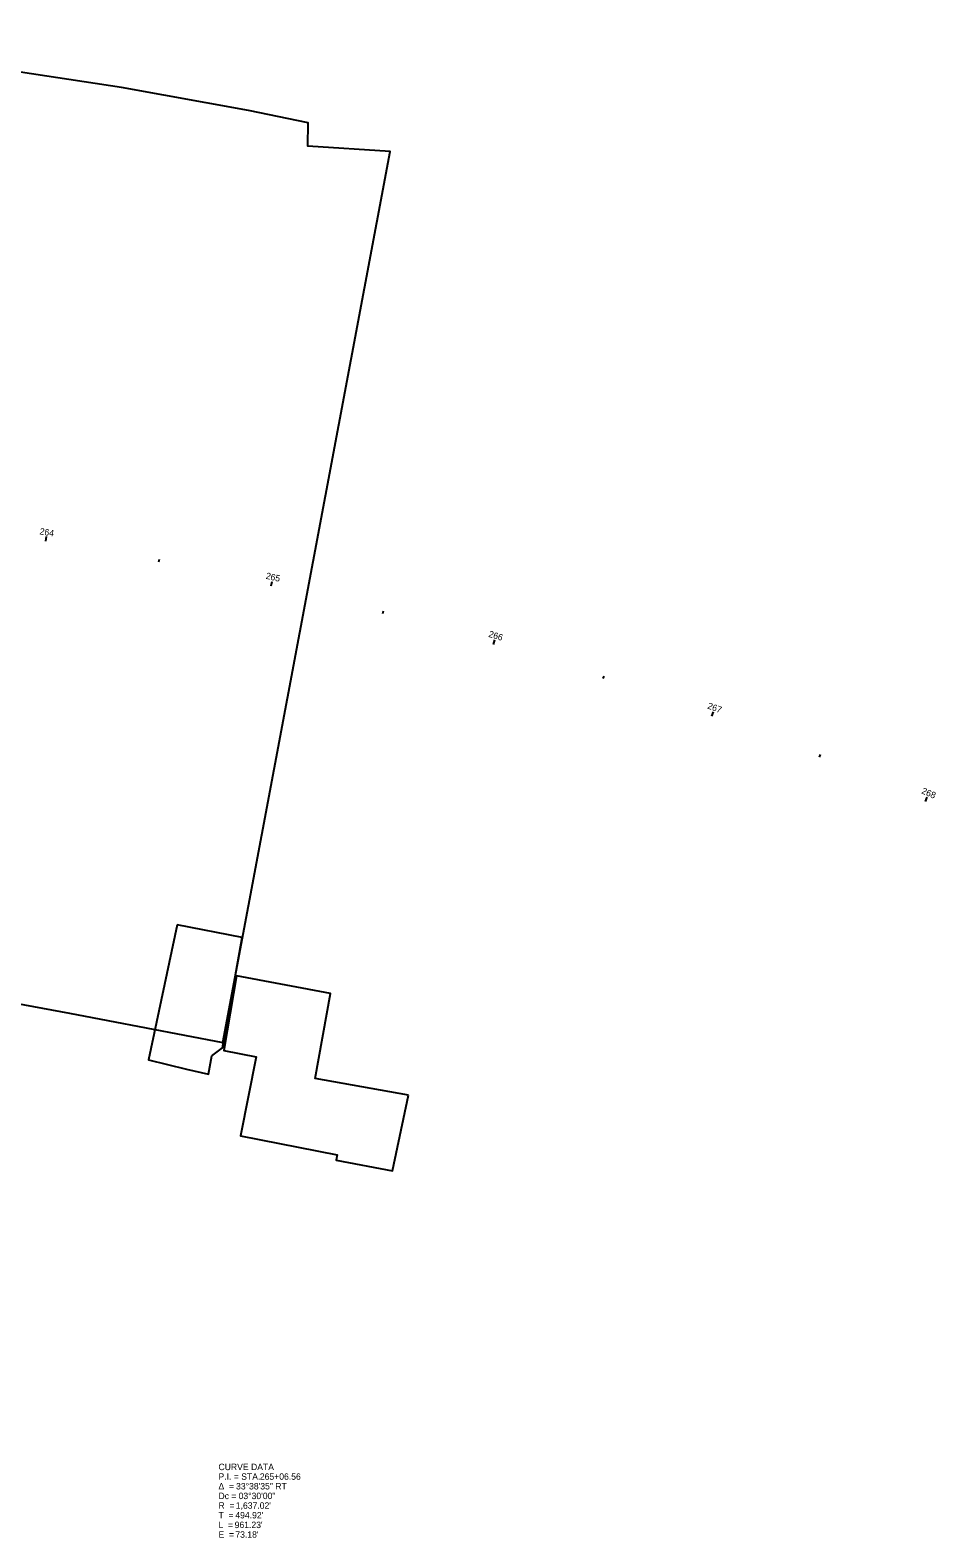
# Model space of a CAD drawing. Extents: x 1437378 to 1440964, y 451105 to 452845.
# Drawn here: x 1438766 to 1439160, y 451668 to 452323 of the extents above; entities that cross this region are included whole.
import ezdxf

# ---------------------------------------------------------------- set-up
doc = ezdxf.new("R2010")
doc.units = 0
for name, color, linetype in [('BR_P_Rail_Object', 7, 'Continuous'), ('BR_P_Slab_Const_Joint', 7, 'Continuous'), ('BR_P_Sub_Foot_Object', 7, 'Continuous'), ('BR_P_Sub_Object', 7, 'Continuous')]:
    doc.layers.add(name, color=color, linetype=linetype)

msp = doc.modelspace()

# ---------------------------------------------------------------- linework, layer by layer
at = {"layer": 'BR_P_Rail_Object'}
msp.add_lwpolyline([(1438358.67, 452317.49), (1438390.18, 451918.74), (1438434.01, 451921.53), (1438477.88, 451922.99), (1438521.77, 451923.11), (1438565.64, 451921.89), (1438609.45, 451919.32), (1438653.17, 451915.42), (1438696.75, 451910.19), (1438740.14, 451903.63), (1438783.32, 451895.75), (1438850.1, 451882.88), (1438922.92, 452270.32), (1438886.99, 452272.67), (1438887.25, 452282.77), (1438861.17, 452288.1), (1438805.97, 452298.18), (1438750.5, 452306.56), (1438694.79, 452313.25), (1438638.91, 452318.24), (1438582.9, 452321.51), (1438526.81, 452323.08), (1438470.7, 452322.93), (1438414.63, 452321.06)], close=True, dxfattribs=at)
at = {"layer": 'BR_P_Slab_Const_Joint'}
msp.add_lwpolyline([(1438830.27, 451934.14), (1438817.76, 451875.34), (1438834.33, 451871.34), (1438843.79, 451869.22), (1438845.26, 451877.1), (1438849.89, 451880.68), (1438858.52, 451928.52), (1438830.27, 451934.14)], dxfattribs=at)
msp.add_lwpolyline([(1438930.76, 451860.08), (1438890.24, 451867.35), (1438896.85, 451904.24), (1438856.06, 451911.88), (1438850.51, 451879.41), (1438864.59, 451876.77), (1438857.77, 451842.35), (1438899.79, 451834.12), (1438899.42, 451831.81), (1438923.81, 451827.18)], close=True, dxfattribs=at)
at = {"layer": 'BR_P_Sub_Object'}
for p, q in [((1438773.06, 452100.9), (1438773.39, 452102.88)), ((1438822.24, 452091.92), (1438822.48, 452093.1)), ((1438871.13, 452081.44), (1438871.58, 452083.39)), ((1438919.68, 452069.48), (1438919.98, 452070.64)), ((1438967.83, 452056.03), (1438968.4, 452057.95)), ((1439015.56, 452041.13), (1439015.93, 452042.27)), ((1439062.8, 452024.77), (1439063.49, 452026.65)), ((1439109.53, 452006.97), (1439109.97, 452008.09)), ((1439155.69, 451987.76), (1439156.48, 451989.6))]:
    msp.add_line(p, q, dxfattribs=at)

# ---------------------------------------------------------------- texts
at = {"layer": 'BR_P_Sub_Foot_Object'}
for s, p in [('CURVE DATA', (1438848.18, 451697.01)), ('Δ  = ', (1438848.18, 451688.61)), ('P.I. = STA. ', (1438848.18, 451692.81)), ('33°38\'35" RT', (1438855.82, 451688.61)), ('265+06.56', (1438866.17, 451692.81)), ('Dc = ', (1438848.18, 451684.41)), ('03°30\'00"', (1438856.92, 451684.41)), ('T  = ', (1438848.18, 451676.01)), ('R  = ', (1438848.18, 451680.21)), ("494.92'", (1438855.5, 451676.01)), ("1,637.02'", (1438855.71, 451680.21)), ('L  = ', (1438848.18, 451671.81)), ("961.23'", (1438855.21, 451671.81)), ('E  = ', (1438848.18, 451667.61)), ("73.18'", (1438855.52, 451667.61))]:
    msp.add_text(s, height=2.8, dxfattribs=at).set_placement(p)
at = {"layer": 'BR_P_Sub_Object'}
for s, rotation, p in [('264', 350.52762, (1438770.23, 452103.91)), ('265', 347.02762, (1438868.57, 452084.6)), ('266', 343.52761, (1438965.42, 452059.35)), ('267', 340.02761, (1439060.61, 452028.23)), ('268', 336.5276, (1439153.7, 451991.35))]:
    msp.add_text(s, height=2.8, rotation=rotation, dxfattribs=at).set_placement(p)

doc.saveas('drawing.dxf')
